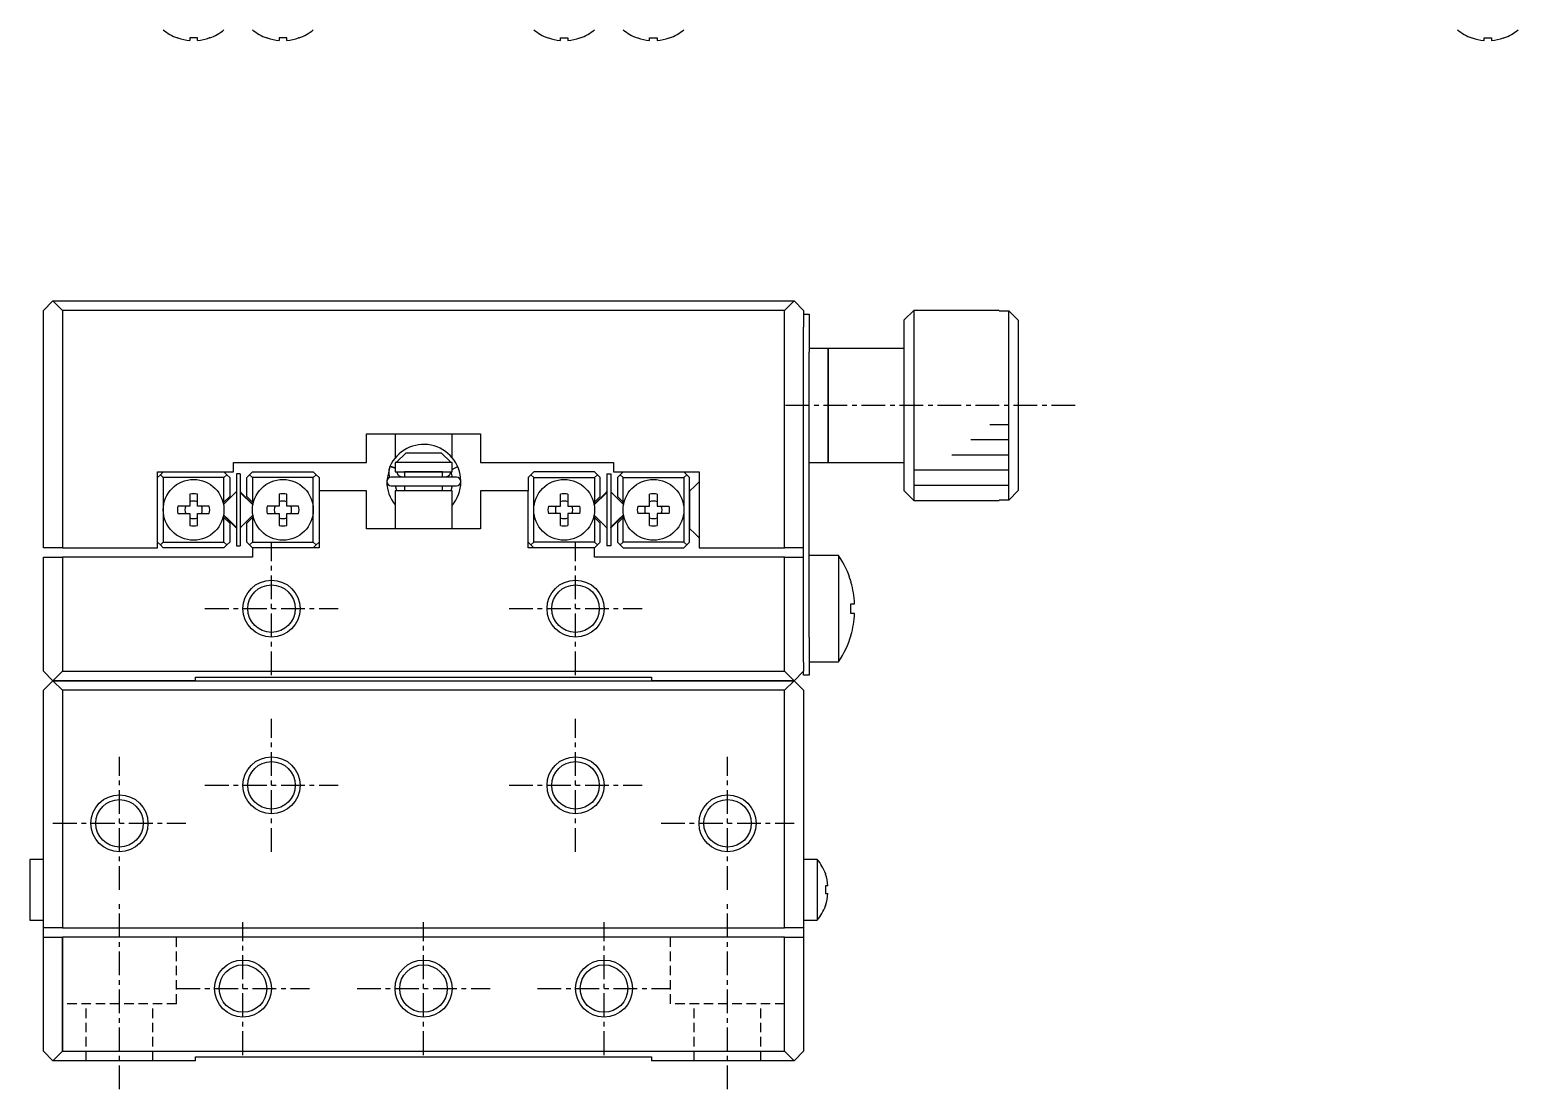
# Model space of a CAD drawing. Extents: x 10 to 303, y 10 to 194.
# Drawn here: x 128.8 to 207.1, y 30.5 to 86.3 of the extents above; entities that cross this region are included whole.
import ezdxf

# ---------------------------------------------------------------- set-up
doc = ezdxf.new("R2010")
doc.units = 0
doc.linetypes.add('CENTER', pattern=[2, 1.25, -0.25, 0.25, -0.25])
doc.linetypes.add('DASHED', pattern=[0.75, 0.5, -0.25])
doc.layers.get('0').update_dxf_attribs({"linetype": 'CONTINUOUS'})
doc.layers.add('CENTER', color=1, linetype='CENTER')

msp = doc.modelspace()

# ---------------------------------------------------------------- linework, layer by layer
at = {"color": 7, "linetype": 'CONTINUOUS'}
for p, q in [((136.569, 85.841), (136.545, 85.841)), ((137.595, 85.841), (137.195, 85.841)), ((137.195, 85.841), (137.195, 85.708)), ((137.595, 85.708), (137.595, 85.841)), ((138.245, 85.841), (138.221, 85.841)), ((141.269, 85.841), (141.245, 85.841)), ((142.295, 85.841), (141.895, 85.841)), ((141.895, 85.841), (141.895, 85.708)), ((142.295, 85.708), (142.295, 85.841)), ((142.945, 85.841), (142.921, 85.841)), ((156.045, 85.841), (156.069, 85.841)), ((156.695, 85.841), (157.095, 85.841)), ((156.695, 85.708), (156.695, 85.841)), ((157.095, 85.841), (157.095, 85.708)), ((157.721, 85.841), (157.745, 85.841)), ((160.745, 85.841), (160.769, 85.841)), ((161.395, 85.841), (161.795, 85.841)), ((161.395, 85.708), (161.395, 85.841)), ((161.795, 85.841), (161.795, 85.708)), ((162.421, 85.841), (162.445, 85.841)), ((204.653, 85.841), (204.677, 85.841)), ((205.303, 85.841), (205.703, 85.841)), ((205.303, 85.708), (205.303, 85.841)), ((205.703, 85.841), (205.703, 85.708)), ((206.329, 85.841), (206.353, 85.841)), ((129.995, 72), (129.495, 71.5)), ((129.495, 59), (129.495, 71.5)), ((130.495, 71.5), (129.995, 72)), ((129.995, 72), (168.995, 72)), ((130.495, 71.5), (130.495, 59)), ((168.495, 71.5), (130.495, 71.5)), ((168.995, 72), (168.495, 71.5)), ((168.495, 59), (168.495, 71.5)), ((169.495, 71.5), (168.995, 72)), ((169.495, 71.5), (169.495, 70.623)), ((169.495, 71.3), (169.795, 71.3)), ((169.795, 71.3), (169.795, 69.3)), ((175.295, 71.5), (174.795, 71)), ((175.295, 71.5), (175.295, 61.5)), ((179.795, 71.5), (175.295, 71.5)), ((179.795, 71.5), (179.795, 71.484)), ((179.795, 71.484), (180.295, 71.484)), ((180.295, 61.516), (180.295, 71.484)), ((180.295, 71.484), (180.795, 70.982)), ((169.495, 69.3), (169.495, 70.623)), ((174.795, 62), (174.795, 71)), ((180.795, 70.982), (180.795, 62.018)), ((169.495, 54.3), (169.495, 69.3)), ((170.795, 69.5), (169.795, 69.5)), ((169.795, 54.3), (169.795, 69.3)), ((170.795, 69.5), (170.795, 63.5)), ((170.795, 63.5), (170.795, 69.5)), ((174.795, 69.5), (170.795, 69.5)), ((146.495, 65), (152.495, 65)), ((146.495, 63.5), (146.495, 65)), ((147.995, 65), (147.995, 63.721)), ((150.995, 63.758), (150.995, 65)), ((152.495, 65), (152.495, 63.5)), ((139.495, 63.5), (146.495, 63.5)), ((139.495, 63), (139.495, 63.5)), ((147.995, 63.721), (147.995, 63.72)), ((147.995, 63.72), (147.995, 63.72)), ((148.053, 63.5), (147.995, 63.5)), ((147.995, 63.5), (147.995, 63)), ((148.053, 63.5), (148.582, 64)), ((150.944, 63.5), (148.053, 63.5)), ((148.575, 64), (148.582, 64)), ((148.582, 64), (150.415, 64)), ((150.415, 64), (150.944, 63.5)), ((150.995, 63.5), (150.944, 63.5)), ((150.995, 63), (150.995, 63.5)), ((152.495, 63.5), (159.495, 63.5)), ((159.495, 63.5), (159.495, 63)), ((169.795, 63.5), (170.795, 63.5)), ((170.795, 63.5), (174.795, 63.5)), ((135.495, 63), (139.495, 63)), ((135.495, 59), (135.495, 63)), ((135.645, 62.85), (135.495, 62.7)), ((135.645, 62.85), (135.795, 63)), ((135.795, 62.7), (135.645, 62.85)), ((138.995, 62.7), (135.795, 62.7)), ((135.795, 62.7), (135.795, 61)), ((138.995, 63), (139.145, 62.85)), ((139.145, 62.85), (138.995, 62.7)), ((138.995, 61.399), (138.995, 62.7)), ((139.295, 62.7), (139.145, 62.85)), ((139.295, 62.7), (139.295, 61.699)), ((139.845, 62.9), (139.645, 62.9)), ((139.645, 62.9), (139.645, 59.1)), ((139.845, 62.9), (139.845, 59.1)), ((140.345, 62.85), (140.195, 62.7)), ((140.195, 61.699), (140.195, 62.7)), ((140.345, 62.85), (140.495, 63)), ((140.495, 62.7), (140.345, 62.85)), ((140.495, 63), (143.695, 63)), ((140.495, 62.7), (140.495, 61.399)), ((143.695, 62.7), (140.495, 62.7)), ((143.695, 63), (143.845, 62.85)), ((143.845, 62.85), (143.695, 62.7)), ((143.695, 61), (143.695, 62.7)), ((143.995, 62.7), (143.845, 62.85)), ((143.995, 62.7), (143.995, 62)), ((147.701, 63.219), (147.562, 62.526)), ((147.665, 63.037), (147.664, 63.001)), ((147.664, 63.001), (147.664, 62.966)), ((147.664, 62.966), (147.667, 62.93)), ((147.669, 63.073), (147.665, 63.037)), ((147.667, 62.93), (147.671, 62.894)), ((147.674, 63.108), (147.669, 63.073)), ((147.671, 62.894), (147.676, 62.859)), ((147.68, 63.143), (147.674, 63.108)), ((147.676, 62.859), (147.684, 62.824)), ((147.689, 63.178), (147.68, 63.143)), ((147.684, 62.824), (147.693, 62.79)), ((147.699, 63.212), (147.689, 63.178)), ((147.693, 62.79), (147.704, 62.756)), ((147.711, 63.246), (147.699, 63.212)), ((147.704, 62.756), (147.716, 62.722)), ((147.724, 63.277), (147.711, 63.246)), ((147.716, 62.722), (147.721, 62.712)), ((147.727, 63.28), (147.724, 63.278)), ((147.724, 63.278), (147.724, 63.277)), ((147.74, 63.31), (147.726, 63.28)), ((147.73, 63.281), (147.727, 63.28)), ((147.729, 63.286), (147.988, 63.206)), ((147.735, 63.281), (147.73, 63.281)), ((147.741, 63.281), (147.735, 63.281)), ((147.749, 63.28), (147.741, 63.281)), ((147.758, 63.279), (147.749, 63.28)), ((147.767, 63.277), (147.758, 63.279)), ((147.778, 63.275), (147.767, 63.277)), ((147.79, 63.271), (147.778, 63.275)), ((151.236, 62.721), (147.786, 62.721)), ((147.803, 63.268), (147.79, 63.271)), ((147.817, 63.263), (147.803, 63.268)), ((147.831, 63.259), (147.817, 63.263)), ((147.847, 63.253), (147.831, 63.259)), ((147.862, 63.248), (147.847, 63.253)), ((147.878, 63.242), (147.862, 63.248)), ((147.895, 63.235), (147.878, 63.242)), ((147.912, 63.228), (147.895, 63.235)), ((147.929, 63.221), (147.912, 63.228)), ((147.945, 63.214), (147.929, 63.221)), ((147.962, 63.207), (147.945, 63.214)), ((147.979, 63.199), (147.962, 63.207)), ((147.995, 63.191), (147.979, 63.199)), ((147.988, 63.206), (147.995, 63.203)), ((147.995, 63), (150.995, 63)), ((147.995, 63), (148.495, 63)), ((148.114, 62.995), (148.114, 63)), ((148.114, 62.981), (148.114, 62.995)), ((148.115, 62.968), (148.114, 62.981)), ((148.117, 62.954), (148.115, 62.968)), ((148.119, 62.941), (148.117, 62.954)), ((148.122, 62.927), (148.119, 62.941)), ((148.125, 62.914), (148.122, 62.927)), ((148.13, 62.901), (148.125, 62.914)), ((148.135, 62.889), (148.13, 62.901)), ((148.14, 62.876), (148.135, 62.889)), ((148.146, 62.864), (148.14, 62.876)), ((148.153, 62.853), (148.146, 62.864)), ((148.16, 62.841), (148.153, 62.853)), ((148.168, 62.83), (148.16, 62.841)), ((148.177, 62.82), (148.168, 62.83)), ((148.186, 62.81), (148.177, 62.82)), ((148.195, 62.8), (148.186, 62.81)), ((148.205, 62.791), (148.195, 62.8)), ((148.215, 62.782), (148.205, 62.791)), ((148.226, 62.774), (148.215, 62.782)), ((148.237, 62.766), (148.226, 62.774)), ((148.248, 62.759), (148.237, 62.766)), ((148.26, 62.753), (148.248, 62.759)), ((148.272, 62.747), (148.26, 62.753)), ((148.285, 62.741), (148.272, 62.747)), ((148.297, 62.737), (148.285, 62.741)), ((148.31, 62.733), (148.297, 62.737)), ((148.323, 62.729), (148.31, 62.733)), ((148.336, 62.726), (148.323, 62.729)), ((148.35, 62.724), (148.336, 62.726)), ((148.363, 62.722), (148.35, 62.724)), ((148.376, 62.721), (148.363, 62.722)), ((148.389, 62.721), (148.376, 62.721)), ((148.495, 63), (150.495, 63)), ((150.495, 63), (148.495, 63)), ((148.495, 63), (148.495, 62.721)), ((150.495, 63), (150.995, 63)), ((150.495, 62.721), (150.495, 63)), ((150.639, 62.721), (150.632, 62.721)), ((150.653, 62.722), (150.639, 62.721)), ((150.666, 62.723), (150.653, 62.722)), ((150.68, 62.725), (150.666, 62.723)), ((150.693, 62.728), (150.68, 62.725)), ((150.706, 62.731), (150.693, 62.728)), ((150.719, 62.735), (150.706, 62.731)), ((150.732, 62.739), (150.719, 62.735)), ((150.744, 62.745), (150.732, 62.739)), ((150.756, 62.75), (150.744, 62.745)), ((150.768, 62.757), (150.756, 62.75)), ((150.78, 62.763), (150.768, 62.757)), ((150.791, 62.771), (150.78, 62.763)), ((150.802, 62.779), (150.791, 62.771)), ((150.813, 62.787), (150.802, 62.779)), ((150.823, 62.796), (150.813, 62.787)), ((150.832, 62.806), (150.823, 62.796)), ((150.841, 62.816), (150.832, 62.806)), ((150.85, 62.826), (150.841, 62.816)), ((150.858, 62.837), (150.85, 62.826)), ((150.866, 62.849), (150.858, 62.837)), ((150.873, 62.86), (150.866, 62.849)), ((150.879, 62.872), (150.873, 62.86)), ((150.885, 62.885), (150.879, 62.872)), ((150.89, 62.897), (150.885, 62.885)), ((150.895, 62.91), (150.89, 62.897)), ((150.898, 62.923), (150.895, 62.91)), ((150.902, 62.936), (150.898, 62.923)), ((150.904, 62.95), (150.902, 62.936)), ((150.906, 62.963), (150.904, 62.95)), ((150.907, 62.977), (150.906, 62.963)), ((150.907, 63), (150.907, 62.991)), ((150.907, 62.991), (150.907, 62.977)), ((150.924, 63), (150.995, 62.721)), ((150.995, 63.126), (151.058, 63.15)), ((151.058, 63.15), (151.292, 63.278)), ((151.283, 63.269), (151.298, 63.275)), ((151.321, 63.215), (151.297, 63.277)), ((154.995, 62.7), (155.145, 62.85)), ((154.995, 62.7), (154.995, 62)), ((155.295, 63), (155.145, 62.85)), ((155.145, 62.85), (155.295, 62.7)), ((158.495, 63), (155.295, 63)), ((155.295, 62.7), (158.495, 62.7)), ((155.295, 61), (155.295, 62.7)), ((158.645, 62.85), (158.495, 63)), ((158.495, 62.7), (158.645, 62.85)), ((158.495, 62.7), (158.495, 61.399)), ((158.645, 62.85), (158.795, 62.7)), ((158.795, 61.699), (158.795, 62.7)), ((159.145, 62.9), (159.145, 59.1)), ((159.145, 62.9), (159.345, 62.9)), ((159.345, 62.9), (159.345, 59.1)), ((159.495, 63), (163.995, 63)), ((159.695, 62.7), (159.845, 62.85)), ((159.695, 62.7), (159.695, 61.699)), ((159.995, 63), (159.845, 62.85)), ((159.845, 62.85), (159.995, 62.7)), ((159.995, 62.7), (163.195, 62.7)), ((159.995, 61.399), (159.995, 62.7)), ((163.345, 62.85), (163.195, 63)), ((163.195, 62.7), (163.345, 62.85)), ((163.195, 62.7), (163.195, 61)), ((163.345, 62.85), (163.495, 62.7)), ((163.495, 59.3), (163.495, 62.7)), ((163.995, 63), (163.995, 59)), ((139.586, 61.902), (138.969, 61.285)), ((139.869, 61.902), (140.515, 61.255)), ((140.521, 61.285), (139.904, 61.902)), ((143.995, 62), (143.995, 59)), ((146.495, 62), (143.995, 62)), ((146.495, 60), (146.495, 62)), ((147.786, 62.271), (151.236, 62.271)), ((150.995, 62), (147.995, 62)), ((147.995, 62), (147.995, 60)), ((148.094, 62), (148.026, 62.271)), ((148.495, 62.271), (148.495, 62)), ((150.495, 62), (150.495, 62.271)), ((150.995, 62.271), (150.927, 62)), ((150.995, 60), (150.995, 62)), ((152.495, 62), (152.495, 60)), ((154.995, 62), (152.495, 62)), ((154.995, 59), (154.995, 62)), ((159.086, 61.902), (158.469, 61.285)), ((159.121, 61.902), (158.475, 61.255)), ((160.021, 61.285), (159.404, 61.902)), ((163.764, 62.25), (163.514, 62)), ((163.514, 61), (163.514, 62)), ((163.995, 62.481), (163.764, 62.25)), ((174.795, 62), (175.295, 61.5)), ((180.795, 62.018), (180.295, 61.516)), ((137.195, 61.2), (136.569, 61.2)), ((137.195, 61.826), (137.195, 61.2)), ((137.595, 61.2), (137.595, 61.826)), ((138.221, 61.2), (137.595, 61.2)), ((138.954, 61.358), (138.995, 61.399)), ((138.995, 61.399), (139.295, 61.699)), ((140.195, 61.699), (140.495, 61.399)), ((140.495, 61.399), (140.536, 61.358)), ((141.895, 61.2), (141.269, 61.2)), ((141.895, 61.826), (141.895, 61.2)), ((142.295, 61.2), (142.295, 61.826)), ((142.921, 61.2), (142.295, 61.2)), ((156.069, 61.2), (156.695, 61.2)), ((156.695, 61.2), (156.695, 61.826)), ((157.095, 61.826), (157.095, 61.2)), ((157.095, 61.2), (157.721, 61.2)), ((158.495, 61.399), (158.454, 61.358)), ((158.795, 61.699), (158.495, 61.399)), ((159.995, 61.399), (159.695, 61.699)), ((160.036, 61.358), (159.995, 61.399)), ((160.769, 61.2), (161.395, 61.2)), ((161.395, 61.2), (161.395, 61.826)), ((161.795, 61.826), (161.795, 61.2)), ((161.795, 61.2), (162.421, 61.2)), ((175.295, 61.5), (179.795, 61.5)), ((179.795, 61.516), (179.795, 61.5)), ((180.295, 61.516), (179.795, 61.516)), ((135.795, 61), (135.795, 59.3)), ((136.569, 60.8), (137.195, 60.8)), ((137.195, 60.8), (137.195, 60.174)), ((137.595, 60.174), (137.595, 60.8)), ((137.595, 60.8), (138.221, 60.8)), ((138.995, 60.601), (138.954, 60.642)), ((138.969, 60.715), (139.586, 60.098)), ((139.232, 60.487), (138.975, 60.745)), ((139.295, 60.301), (138.995, 60.601)), ((138.995, 59.3), (138.995, 60.601)), ((139.621, 60.098), (139.232, 60.487)), ((139.904, 60.098), (140.521, 60.715)), ((140.495, 60.601), (140.195, 60.301)), ((140.536, 60.642), (140.495, 60.601)), ((140.495, 60.601), (140.495, 59.3)), ((141.269, 60.8), (141.895, 60.8)), ((141.895, 60.8), (141.895, 60.174)), ((142.295, 60.174), (142.295, 60.8)), ((142.295, 60.8), (142.921, 60.8)), ((143.695, 59.3), (143.695, 61)), ((155.295, 59.3), (155.295, 61)), ((156.695, 60.8), (156.069, 60.8)), ((156.695, 60.174), (156.695, 60.8)), ((157.721, 60.8), (157.095, 60.8)), ((157.095, 60.8), (157.095, 60.174)), ((158.454, 60.642), (158.495, 60.601)), ((158.469, 60.715), (159.086, 60.098)), ((158.495, 60.601), (158.495, 59.3)), ((158.495, 60.601), (158.795, 60.301)), ((159.369, 60.098), (159.758, 60.487)), ((159.404, 60.098), (160.021, 60.715)), ((159.695, 60.301), (159.995, 60.601)), ((159.758, 60.487), (160.015, 60.745)), ((159.995, 60.601), (160.036, 60.642)), ((159.995, 59.3), (159.995, 60.601)), ((161.395, 60.8), (160.769, 60.8)), ((161.395, 60.174), (161.395, 60.8)), ((161.795, 60.8), (161.795, 60.174)), ((162.421, 60.8), (161.795, 60.8)), ((163.195, 61), (163.195, 59.3)), ((163.514, 60), (163.514, 61)), ((139.295, 60.301), (139.295, 59.3)), ((140.195, 59.3), (140.195, 60.301)), ((148.42, 60), (146.495, 60)), ((150.57, 60), (148.42, 60)), ((152.495, 60), (150.57, 60)), ((158.795, 59.3), (158.795, 60.301)), ((159.695, 60.301), (159.695, 59.3)), ((163.514, 60), (163.764, 59.75)), ((163.764, 59.75), (163.995, 59.519)), ((130.495, 59), (129.495, 59)), ((130.495, 59), (135.495, 59)), ((135.495, 59.3), (135.645, 59.15)), ((135.645, 59.15), (135.795, 59.3)), ((135.795, 59), (135.645, 59.15)), ((135.795, 59.3), (138.995, 59.3)), ((138.995, 59), (135.795, 59)), ((138.995, 59.3), (139.145, 59.15)), ((139.145, 59.15), (138.995, 59)), ((139.145, 59.15), (139.295, 59.3)), ((139.645, 59.1), (139.845, 59.1)), ((140.195, 59.3), (140.345, 59.15)), ((140.345, 59.15), (140.495, 59.3)), ((140.495, 59), (140.345, 59.15)), ((140.495, 59.3), (143.695, 59.3)), ((140.495, 59), (140.495, 58.5)), ((143.995, 59), (140.495, 59)), ((143.695, 59.3), (143.845, 59.15)), ((143.845, 59.15), (143.695, 59)), ((143.845, 59.15), (143.995, 59.3)), ((155.145, 59.15), (154.995, 59.3)), ((158.495, 59), (154.995, 59)), ((155.295, 59.3), (155.145, 59.15)), ((155.145, 59.15), (155.295, 59)), ((158.495, 59.3), (155.295, 59.3)), ((158.645, 59.15), (158.495, 59.3)), ((158.495, 59), (158.645, 59.15)), ((158.495, 58.5), (158.495, 59)), ((158.795, 59.3), (158.645, 59.15)), ((159.345, 59.1), (159.145, 59.1)), ((159.845, 59.15), (159.695, 59.3)), ((159.995, 59.3), (159.845, 59.15)), ((159.845, 59.15), (159.995, 59)), ((163.195, 59.3), (159.995, 59.3)), ((159.995, 59), (163.195, 59)), ((163.345, 59.15), (163.195, 59.3)), ((163.195, 59), (163.345, 59.15)), ((163.495, 59.3), (163.345, 59.15)), ((163.995, 59), (168.495, 59)), ((169.495, 59), (168.495, 59)), ((129.495, 52.5), (129.495, 58.5)), ((129.495, 58.5), (130.495, 58.5)), ((130.495, 58.5), (130.495, 52.5)), ((140.495, 58.5), (130.495, 58.5)), ((168.495, 58.5), (158.495, 58.5)), ((168.495, 52.5), (168.495, 58.5)), ((168.495, 58.5), (169.495, 58.5)), ((171.337, 58.6), (169.795, 58.6)), ((171.337, 58.6), (171.337, 53)), ((171.988, 57.199), (171.994, 57.202)), ((171.988, 56.06), (172.181, 56.06)), ((171.988, 55.54), (171.988, 56.06)), ((172.181, 55.54), (171.988, 55.54)), ((169.495, 52.977), (169.495, 54.3)), ((169.795, 54.3), (169.795, 52.3)), ((171.994, 54.398), (171.988, 54.401)), ((129.995, 52), (129.495, 52.5)), ((130.495, 52.5), (129.995, 52)), ((130.495, 52.5), (168.495, 52.5)), ((168.995, 52), (168.495, 52.5)), ((169.495, 52.5), (168.995, 52)), ((169.495, 52.977), (169.495, 52.5)), ((169.495, 52.3), (169.495, 52.5)), ((169.795, 53), (171.337, 53)), ((129.995, 52), (129.495, 51.5)), ((137.495, 52), (129.995, 52)), ((130.495, 51.5), (129.995, 52)), ((129.995, 52), (137.495, 52)), ((137.495, 52.2), (161.495, 52.2)), ((137.495, 52), (137.495, 52.2)), ((137.495, 52), (161.495, 52)), ((161.495, 52.2), (161.495, 52)), ((168.995, 52), (161.495, 52)), ((161.495, 52), (168.995, 52)), ((168.995, 52), (168.495, 51.5)), ((169.495, 51.5), (168.995, 52)), ((169.795, 52.3), (169.495, 52.3)), ((129.495, 39), (129.495, 51.5)), ((130.495, 51.5), (130.495, 39)), ((168.495, 51.5), (130.495, 51.5)), ((168.495, 39), (168.495, 51.5)), ((169.495, 51.5), (169.495, 39)), ((128.774, 42.6), (128.774, 39.4)), ((129.495, 42.6), (128.774, 42.6)), ((170.216, 42.6), (169.495, 42.6)), ((170.216, 42.6), (170.216, 39.4)), ((170.646, 41.85), (170.646, 41.826)), ((170.646, 41.2), (170.646, 40.8)), ((170.779, 41.2), (170.646, 41.2)), ((170.646, 40.8), (170.779, 40.8)), ((170.646, 40.174), (170.646, 40.15)), ((128.774, 39.4), (129.495, 39.4)), ((169.495, 39.4), (170.216, 39.4)), ((130.495, 39), (129.495, 39)), ((129.495, 38.5), (129.495, 39)), ((129.495, 32.5), (129.495, 38.5)), ((129.495, 38.5), (130.495, 38.5)), ((130.495, 39), (168.495, 39)), ((130.495, 38.5), (130.495, 32.5)), ((168.495, 38.5), (130.495, 38.5)), ((130.495, 32.5), (130.495, 38.5)), ((169.495, 39), (168.495, 39)), ((168.495, 32.5), (168.495, 38.5)), ((168.495, 38.5), (169.495, 38.5)), ((168.495, 32.5), (168.495, 38.5)), ((169.495, 39), (169.495, 38.5)), ((169.495, 38.5), (169.495, 32.5)), ((129.995, 32), (129.495, 32.5)), ((130.495, 32.5), (129.995, 32)), ((130.495, 32.5), (168.495, 32.5)), ((137.495, 32.2), (161.495, 32.2)), ((137.495, 32), (137.495, 32.2)), ((161.495, 32.2), (161.495, 32)), ((168.995, 32), (168.495, 32.5)), ((169.495, 32.5), (168.995, 32)), ((137.495, 32), (129.995, 32)), ((168.995, 32), (161.495, 32))]:
    msp.add_line(p, q, dxfattribs=at)
at = {"color": 3, "linetype": 'CONTINUOUS'}
for p, q in [((179.295, 65.5), (180.295, 65.5)), ((178.295, 64.7), (180.295, 64.7)), ((177.295, 63.9), (180.295, 63.9)), ((175.295, 63.1), (180.295, 63.1)), ((175.295, 62.3), (180.295, 62.3))]:
    msp.add_line(p, q, dxfattribs=at)
at = {"color": 3, "linetype": 'DASHED'}
for p, q in [((136.495, 35), (136.495, 38.5)), ((162.495, 35), (162.495, 38.5)), ((136.495, 35), (130.495, 35)), ((131.745, 32), (131.745, 35)), ((135.245, 32), (135.245, 35)), ((168.495, 35), (162.495, 35)), ((163.745, 32), (163.745, 35)), ((167.245, 32), (167.245, 35))]:
    msp.add_line(p, q, dxfattribs=at)
at = {"color": 7, "linetype": 'CONTINUOUS'}
for centre, radius in [((137.395, 61), 1.6), ((142.095, 61), 1.6), ((156.895, 61), 1.6), ((161.595, 61), 1.6), ((141.495, 55.8), 1.25), ((157.495, 55.8), 1.25), ((141.495, 46.5), 1.25), ((157.495, 46.5), 1.25), ((133.495, 44.5), 1.25), ((165.495, 44.5), 1.25), ((139.995, 35.8), 1.25), ((149.495, 35.8), 1.25), ((158.995, 35.8), 1.25)]:
    msp.add_circle(centre, radius, dxfattribs=at)
at = {"color": 3, "linetype": 'CONTINUOUS'}
for centre in [(141.495, 55.8), (157.495, 55.8), (141.495, 46.5), (157.495, 46.5), (133.495, 44.5), (165.495, 44.5), (139.995, 35.8), (149.495, 35.8), (158.995, 35.8)]:
    msp.add_circle(centre, 1.5, dxfattribs=at)
at = {"color": 7, "linetype": 'CONTINUOUS'}
for centre, radius, start, end in [((137.395, 88.192), 2.5, 230.20818, 250.12313), ((137.395, 88.192), 2.5, 289.87687, 309.79182), ((142.095, 88.192), 2.5, 230.20818, 250.12313), ((142.095, 88.192), 2.5, 289.87687, 309.79182), ((156.895, 88.192), 2.5, 230.20818, 250.12313), ((156.895, 88.192), 2.5, 289.87687, 309.79182), ((161.595, 88.192), 2.5, 230.20818, 250.12313), ((161.595, 88.192), 2.5, 289.87687, 309.79182), ((205.503, 88.192), 2.5, 230.20818, 250.12313), ((205.503, 88.192), 2.5, 289.87687, 309.79182), ((137.395, 88.192), 2.492, 250.63914, 265.39665), ((137.395, 88.192), 2.492, 274.60335, 289.36086), ((142.095, 88.192), 2.492, 250.63914, 265.39665), ((142.095, 88.192), 2.492, 274.60335, 289.36086), ((156.895, 88.192), 2.492, 250.63914, 265.39665), ((156.895, 88.192), 2.492, 274.60335, 289.36086), ((161.595, 88.192), 2.492, 250.63914, 265.39665), ((161.595, 88.192), 2.492, 274.60335, 289.36086), ((205.503, 88.192), 2.492, 250.63914, 265.39665), ((205.503, 88.192), 2.492, 274.60335, 289.36086), ((149.51, 62.496), 1.949, 0.89082, 156.37807), ((147.786, 62.496), 0.225, 90, 270), ((151.236, 62.496), 0.225, 270, 90), ((139.727, 61.76), 0.2, 114.30612, 135), ((139.763, 61.76), 0.2, 45, 65.69388), ((139.727, 61.76), 0.2, 45, 53.95728), ((149.516, 62.498), 1.954, 180.80243, 218.87694), ((149.513, 62.496), 1.947, 319.59693, 359.16643), ((159.227, 61.76), 0.2, 114.30612, 135), ((159.263, 61.76), 0.2, 126.04272, 135), ((159.263, 61.76), 0.2, 45, 65.69388), ((137.395, 61), 0.85, 166.39104, 193.60896), ((137.395, 61), 0.459, 154.18608, 205.81392), ((137.395, 61), 0.85, 76.39104, 103.60896), ((137.395, 61), 0.459, 64.18608, 115.81392), ((137.395, 61), 0.459, 334.18608, 25.81392), ((137.395, 61), 0.85, 346.39104, 13.60896), ((142.095, 61), 0.85, 166.39104, 193.60896), ((142.095, 61), 0.459, 154.18608, 205.81392), ((142.095, 61), 0.85, 76.39104, 103.60896), ((142.095, 61), 0.459, 64.18608, 115.81392), ((142.095, 61), 0.459, 334.18608, 25.81392), ((142.095, 61), 0.85, 346.39104, 13.60896), ((156.895, 61), 0.85, 166.39104, 193.60896), ((156.895, 61), 0.459, 154.18608, 205.81392), ((156.895, 61), 0.85, 76.39104, 103.60896), ((156.895, 61), 0.459, 64.18608, 115.81392), ((156.895, 61), 0.459, 334.18608, 25.81392), ((156.895, 61), 0.85, 346.39104, 13.60896), ((161.595, 61), 0.85, 166.39104, 193.60896), ((161.595, 61), 0.459, 154.18608, 205.81392), ((161.595, 61), 0.85, 76.39104, 103.60896), ((161.595, 61), 0.459, 64.18608, 115.81392), ((161.595, 61), 0.459, 334.18608, 25.81392), ((161.595, 61), 0.85, 346.39104, 13.60896), ((137.395, 61), 0.459, 244.18608, 295.81392), ((142.095, 61), 0.459, 244.18608, 295.81392), ((156.895, 61), 0.459, 244.18608, 295.81392), ((161.595, 61), 0.459, 244.18608, 295.81392), ((137.395, 61), 0.85, 256.39104, 283.60896), ((139.727, 60.24), 0.2, 225, 245.69388), ((139.763, 60.24), 0.2, 225, 233.95728), ((139.763, 60.24), 0.2, 294.30612, 315), ((142.095, 61), 0.85, 256.39104, 283.60896), ((156.895, 61), 0.85, 256.39104, 283.60896), ((159.227, 60.24), 0.2, 225, 245.69388), ((159.227, 60.24), 0.2, 306.04272, 315), ((159.263, 60.24), 0.2, 294.30612, 315), ((161.595, 61), 0.85, 256.39104, 283.60896), ((167.195, 55.8), 5, 16.28584, 34.0558), ((167.195, 55.8), 4.993, 2.98477, 16.27256), ((167.195, 55.8), 4.993, 343.72744, 357.01523), ((167.195, 55.8), 5, 325.9442, 343.71416), ((168.295, 41), 2.5, 19.87687, 39.79182), ((168.295, 41), 2.492, 4.60335, 19.36086), ((168.295, 41), 2.492, 340.63914, 355.39665), ((168.295, 41), 2.5, 320.20818, 340.12313)]:
    msp.add_arc(centre, radius, start, end, dxfattribs=at)
at = {"layer": 'CENTER', "color": 1, "linetype": 'CENTER'}
for p, q in [((183.795, 66.5), (168.295, 66.5)), ((141.495, 52.3), (141.495, 59.3)), ((157.495, 52.3), (157.495, 59.3)), ((137.995, 55.8), (144.995, 55.8)), ((153.995, 55.8), (160.995, 55.8)), ((141.495, 43), (141.495, 50)), ((157.495, 43), (157.495, 50)), ((133.495, 41), (133.495, 48)), ((165.495, 41), (165.495, 48)), ((137.995, 46.5), (144.995, 46.5)), ((153.995, 46.5), (160.995, 46.5)), ((129.995, 44.5), (136.995, 44.5)), ((161.995, 44.5), (168.995, 44.5)), ((133.495, 30.5), (133.495, 40.5)), ((165.495, 30.5), (165.495, 40.5)), ((139.995, 32.3), (139.995, 39.3)), ((149.495, 32.3), (149.495, 39.3)), ((158.995, 32.3), (158.995, 39.3)), ((136.495, 35.8), (143.495, 35.8)), ((145.995, 35.8), (152.995, 35.8)), ((155.495, 35.8), (162.495, 35.8))]:
    msp.add_line(p, q, dxfattribs=at)

doc.saveas('drawing.dxf')
